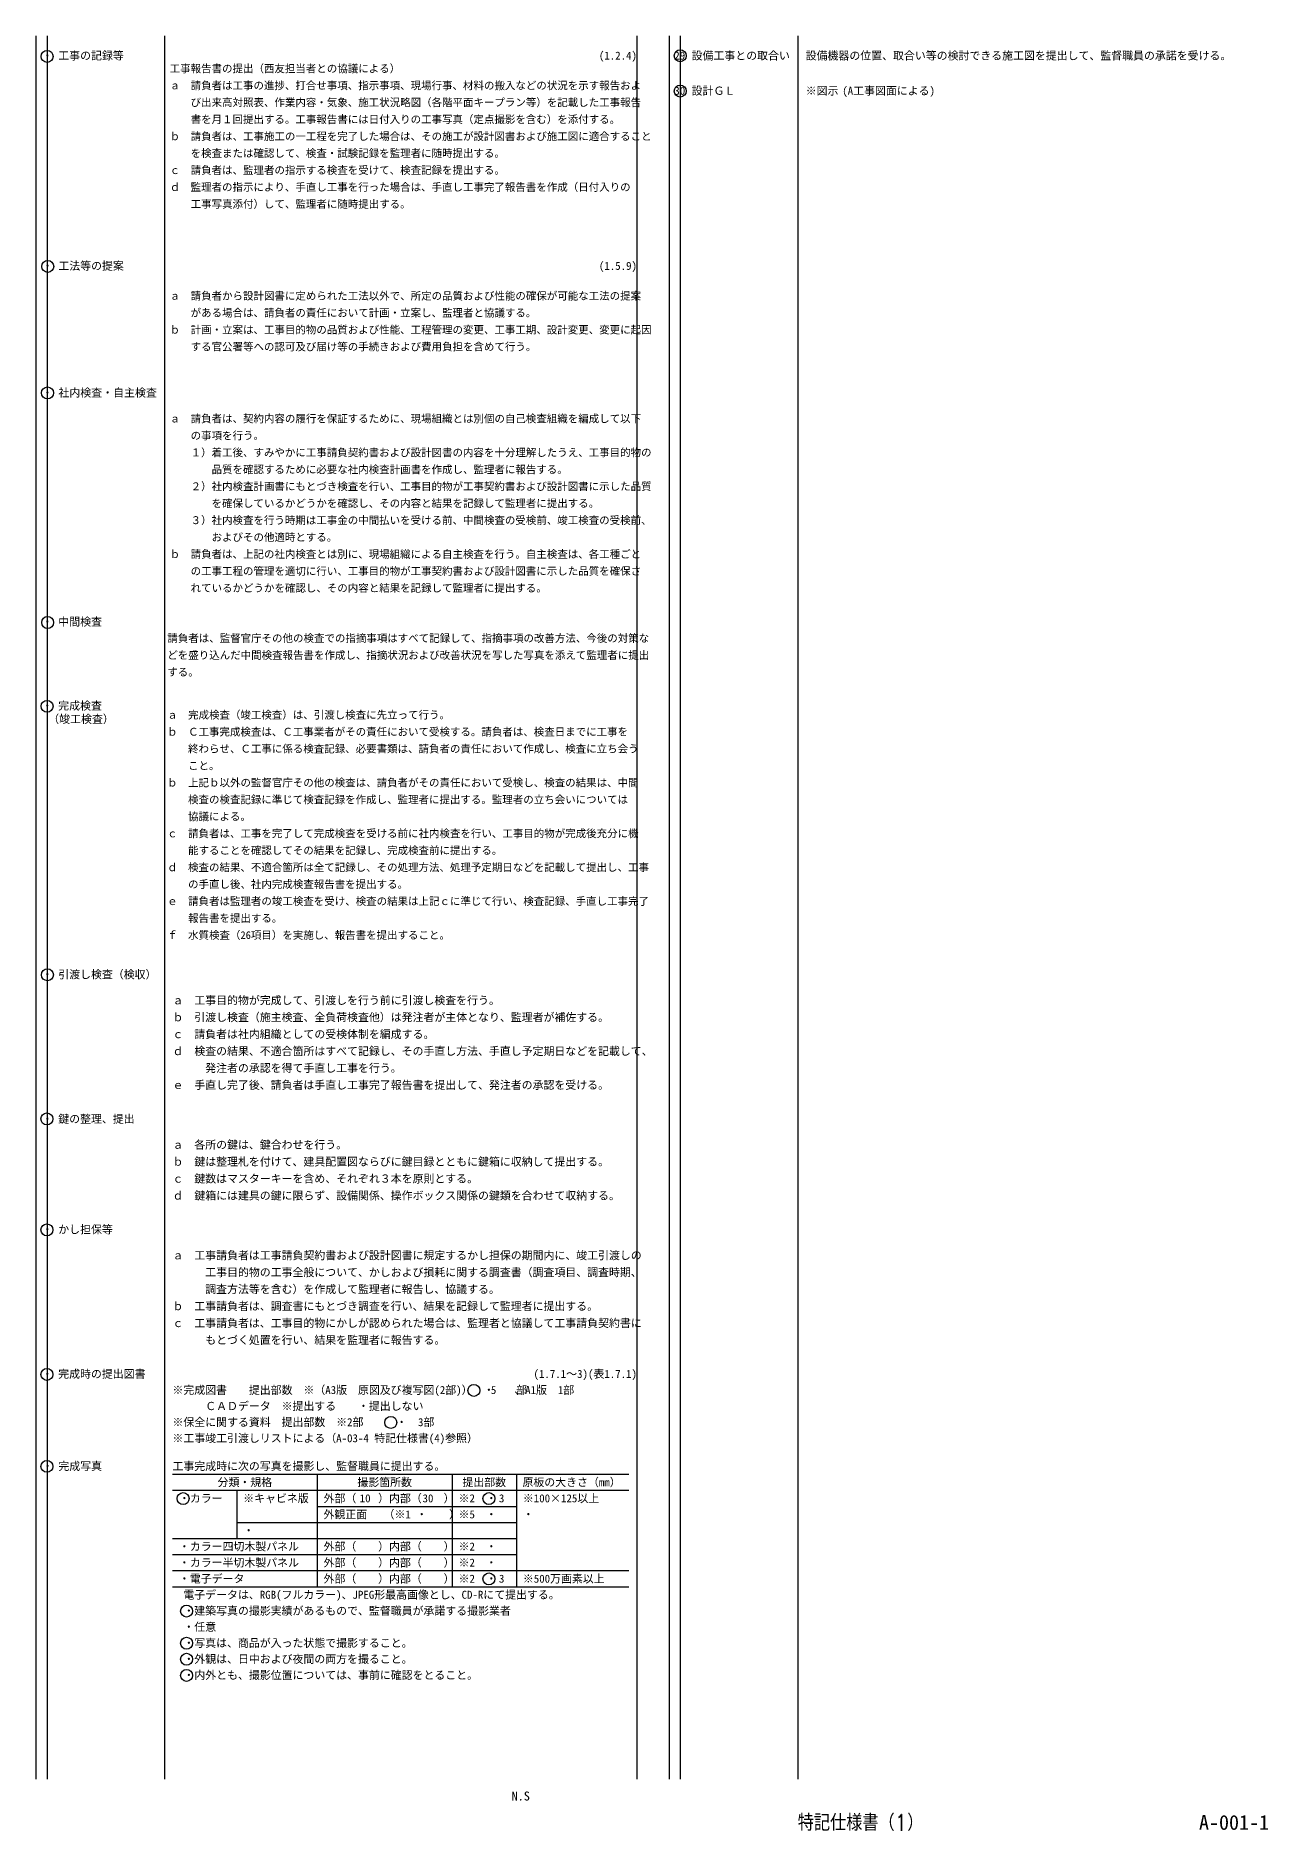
# Model space of a CAD drawing. Header units: millimetres. Extents: x 1 to 4376, y -95 to 584.
# Drawn here: x 431 to 816, y 23 to 584 of the extents above; entities that cross this region are included whole.
import ezdxf
from ezdxf.enums import TextEntityAlignment as Align

# ---------------------------------------------------------------- set-up
doc = ezdxf.new("R2010")
doc.units = ezdxf.units.MM
doc.header["$LTSCALE"] = 0.2
doc.layers.get('Defpoints').update_dxf_attribs({"color": 40})
for name, color, linetype in [('A_タイトル枠', 7, 'Continuous'), ('中枠', 6, 'Continuous'), ('文字', 7, 'Continuous'), ('文字2', 2, 'Continuous'), ('枠内記述', 3, 'Continuous'), ('表', 4, 'Continuous')]:
    doc.layers.add(name, color=color, linetype=linetype)
doc.styles.get("Standard").update_dxf_attribs({"font": 'simplex.shx', "width": 0.8, "height": 700, "bigfont": 'extfont2.shx'})
doc.styles.add('text', font='MS Gothic.ttf')
doc.styles.add('ゴシック', font='MS Gothic.ttf', dxfattribs={"height": 4})
doc.styles.add('ＭＳ ゴシック', font='MS Gothic.ttf')

msp = doc.modelspace()

# ---------------------------------------------------------------- linework, layer by layer
at = {"layer": 'Defpoints', "color": 251}
for p, q in [((434.04, 584.14), (434.04, 39.52)), ((631.92, 584.14), (631.92, 39.52))]:
    msp.add_line(p, q, dxfattribs=at)
at = {"layer": 'Defpoints'}
msp.add_circle((631.88, 566.92), 1.87, dxfattribs=at)
at = {"layer": '中枠'}
for p, q in [((430.54, 584.14), (430.54, 39.52)), ((470.72, 584.14), (470.72, 39.52)), ((618.38, 584.14), (618.38, 39.52)), ((628.42, 584.14), (628.42, 39.52)), ((668.6, 584.14), (668.6, 39.52))]:
    msp.add_line(p, q, dxfattribs=at)
at = {"layer": '文字2'}
for centre in [(434.06, 577.73), (631.88, 577.94), (434.25, 512.14), (434.17, 472.6), (434.22, 400.88), (434.03, 374.69), (434.15, 290.82), (433.98, 245.79), (434, 211.12), (434, 165.97), (567.41, 160.99), (541.45, 150.96), (434, 137.25), (476.55, 127.17), (572.11, 127.17), (572.11, 102.06), (477.65, 92.04), (477.65, 82), (477.65, 76.97), (477.65, 71.95)]:
    msp.add_circle(centre, 1.87, dxfattribs=at)
at = {"layer": '表'}
for p, q in [((473.23, 134.8), (615.87, 134.8)), ((518.44, 134.8), (518.44, 99.64)), ((560.62, 134.8), (560.62, 99.64)), ((580.71, 134.8), (580.71, 99.64)), ((473.23, 129.77), (615.87, 129.77)), ((493.32, 129.77), (493.32, 114.71)), ((518.44, 124.75), (580.71, 124.75)), ((493.68, 119.73), (580.71, 119.73)), ((473.23, 114.71), (580.71, 114.71)), ((473.23, 109.68), (580.71, 109.68)), ((473.23, 104.66), (615.87, 104.66)), ((473.23, 99.64), (615.87, 99.64))]:
    msp.add_line(p, q, dxfattribs=at)

# ---------------------------------------------------------------- texts
at = {"layer": 'A_タイトル枠', "color": 3, "width": 0.9}
msp.add_text('特記仕様書（1）', height=5.1, dxfattribs=at).set_placement((688.25, 25.94), align=Align.MIDDLE_CENTER)
at = {"layer": '文字', "style": 'ＭＳ ゴシック'}
for s, p in [('・ 工事の記録等', (432.43, 577.98)), ('設備工事との取合い', (635.46, 577.98)), ('設備機器の位置、取合い等の検討できる施工図を提出して、監督職員の承諾を受ける。', (671.11, 577.98)), ('設計ＧＬ', (635.46, 566.99)), ('※図示', (671.11, 566.99)), ('(A工事図面による)', (682.53, 566.99)), ('・ 工法等の提案', (432.46, 512.29)), ('・ 完成時の提出図書', (432.41, 166.12)), ('※完成図書\u3000\u3000提出部数\u3000※（A3版\u3000原図及び複写図(2部)）\u3000・\u3000\u3000部', (473.23, 161.1)), ('、A1版\u30001部', (580.02, 161.1)), ('\u3000\u3000\u3000ＣＡＤデータ\u3000※提出する\u3000\u3000・提出しない', (473.23, 156.07)), ('※保全に関する資料\u3000提出部数\u3000※2部\u3000\u3000\u3000・\u30003部', (473.23, 151.05)), ('※工事竣工引渡しリストによる（A-03-4 特記仕様書(4)参照）', (473.23, 146.03)), ('・ 完成写真', (432.47, 137.31)), ('工事完成時に次の写真を撮影し、監督職員に提出する。', (473.23, 137.31)), ('・カラー', (475.24, 127.26)), ('※キャビネ版', (495.33, 127.26)), ('外部（\u3000\u3000）内部（\u3000\u3000）', (520.44, 127.26)), ('外観正面\u3000 （※1 ・ \u3000 ）', (520.44, 122.24)), ('※2\u3000・', (562.63, 127.26)), ('※5\u3000・', (562.63, 122.24)), ('※100×125以上', (582.72, 127.26)), ('・', (582.72, 122.24)), ('・カラー四切木製パネル', (475.24, 112.2)), ('・', (495.33, 117.22)), ('外部（\u3000\u3000）内部（\u3000\u3000）', (520.44, 112.2)), ('※2\u3000・', (562.63, 112.2)), ('・カラー半切木製パネル', (475.24, 107.17)), ('外部（\u3000\u3000）内部（\u3000\u3000）', (520.44, 107.17)), ('※2\u3000・', (562.63, 107.17)), ('・電子データ', (475.24, 102.15)), ('外部（\u3000\u3000）内部（\u3000\u3000）', (520.44, 102.15)), ('※2\u3000・', (562.63, 102.15)), ('※500万画素以上', (582.72, 102.15)), ('\u3000電子データは、RGB(フルカラー)、JPEG形最高画像とし、CD-Rにて提出する。', (473.23, 97.13)), ('\u3000・建築写真の撮影実績があるもので、監督職員が承諾する撮影業者', (473.23, 92.11)), ('\u3000・任意', (473.23, 87.08)), ('\u3000・写真は、商品が入った状態で撮影すること。', (473.23, 82.06)), ('\u3000・外観は、日中および夜間の両方を撮ること。', (473.23, 77.04)), ('\u3000・内外とも、撮影位置については、事前に確認をとること。', (473.23, 72.02))]:
    msp.add_text(s, height=2.5, dxfattribs=at).set_placement(p, align=Align.MIDDLE_LEFT)
for s, p in [('(1.2.4)', (618.38, 577.98)), ('29', (633.45, 577.98)), ('30', (633.45, 566.99)), ('(1.5.9)', (618.38, 512.29)), ('(1.7.1～3)(表1.7.1)', (618.38, 166.12))]:
    msp.add_text(s, height=2.5, dxfattribs=at).set_placement(p, align=Align.MIDDLE_RIGHT)
at = {"layer": '文字', "style": 'text'}
for s, height, p in [('工事報告書の提出（西友担当者との協議による）', 2.4, (472.35, 572.73)), ('ａ\u3000請負者は工事の進捗、打合せ事項、指示事項、現場行事、材料の搬入などの状況を示す報告およ', 2.4, (472.35, 567.44)), ('\u3000\u3000び出来高対照表、作業内容・気象、施工状況略図（各階平面キープラン等）を記載した工事報告', 2.4, (472.35, 562.15)), ('\u3000\u3000書を月１回提出する。工事報告書には日付入りの工事写真（定点撮影を含む）を添付する。', 2.4, (472.35, 556.86)), ('ｂ\u3000請負者は、工事施工の一工程を完了した場合は、その施工が設計図書および施工図に適合すること', 2.4, (472.35, 551.56)), ('\u3000\u3000を検査または確認して、検査・試験記録を監理者に随時提出する。', 2.4, (472.35, 546.27)), ('ｄ\u3000監理者の指示により、手直し工事を行った場合は、手直し工事完了報告書を作成（日付入りの', 2.4, (472.35, 535.69)), ('ｃ\u3000請負者は、監理者の指示する検査を受けて、検査記録を提出する。', 2.4, (472.35, 540.98)), ('\u3000\u3000工事写真添付）して、監理者に随時提出する。', 2.4, (472.35, 530.4)), ('ａ\u3000請負者から設計図書に定められた工法以外で、所定の品質および性能の確保が可能な工法の提案', 2.4, (472.35, 501.71)), ('\u3000\u3000がある場合は、請負者の責任において計画・立案し、監理者と協議する。', 2.4, (472.35, 496.42)), ('ｂ\u3000計画・立案は、工事目的物の品質および性能、工程管理の変更、工事工期、設計変更、変更に起因', 2.4, (472.35, 491.13)), ('\u3000\u3000する官公署等への認可及び届け等の手続きおよび費用負担を含めて行う。', 2.4, (472.35, 485.83)), ('ａ\u3000請負者は、契約内容の履行を保証するために、現場組織とは別個の自己検査組織を編成して以下', 2.4, (472.35, 463.36)), ('\u3000\u3000の事項を行う。', 2.4, (472.35, 458.07)), ('\u3000\u3000１）着工後、すみやかに工事請負契約書および設計図書の内容を十分理解したうえ、工事目的物の', 2.4, (472.35, 452.78)), ('\u3000\u3000\u3000\u3000品質を確認するために必要な社内検査計画書を作成し、監理者に報告する。', 2.4, (472.35, 447.48)), ('\u3000\u3000２）社内検査計画書にもとづき検査を行い、工事目的物が工事契約書および設計図書に示した品質', 2.4, (472.35, 442.19)), ('\u3000\u3000\u3000\u3000を確保しているかどうかを確認し、その内容と結果を記録して監理者に提出する。', 2.4, (472.35, 436.9)), ('\u3000\u3000３）社内検査を行う時期は工事金の中間払いを受ける前、中間検査の受検前、竣工検査の受検前、', 2.4, (472.35, 431.61)), ('\u3000\u3000\u3000\u3000およびその他適時とする。', 2.4, (472.35, 426.31)), ('ｂ\u3000請負者は、上記の社内検査とは別に、現場組織による自主検査を行う。自主検査は、各工種ごと', 2.4, (472.35, 421.02)), ('\u3000\u3000の工事工程の管理を適切に行い、工事目的物が工事契約書および設計図書に示した品質を確保さ', 2.4, (472.35, 415.73)), ('\u3000\u3000れているかどうかを確認し、その内容と結果を記録して監理者に提出する。', 2.4, (472.35, 410.44)), ('請負者は、監督官庁その他の検査での指摘事項はすべて記録して、指摘事項の改善方法、今後の対策な', 2.4, (471.61, 394.76)), ('どを盛り込んだ中間検査報告書を作成し、指摘状況および改善状況を写した写真を添えて監理者に提出', 2.4, (471.61, 389.47)), ('する。', 2.4, (471.61, 384.18)), ('ａ\u3000完成検査（竣工検査）は、引渡し検査に先立って行う。', 2.4, (471.55, 370.81)), ('ｂ\u3000Ｃ工事完成検査は、Ｃ工事業者がその責任において受検する。請負者は、検査日までに工事を', 2.4, (471.55, 365.52)), ('\u3000\u3000終わらせ、Ｃ工事に係る検査記録、必要書類は、請負者の責任において作成し、検査に立ち会う', 2.4, (471.55, 360.23)), ('\u3000\u3000こと。', 2.4, (471.55, 354.93)), ('ｂ\u3000上記ｂ以外の監督官庁その他の検査は、請負者がその責任において受検し、検査の結果は、中間', 2.4, (471.55, 349.64)), ('\u3000\u3000検査の検査記録に準じて検査記録を作成し、監理者に提出する。監理者の立ち会いについては', 2.4, (471.55, 344.35)), ('ｃ\u3000請負者は、工事を完了して完成検査を受ける前に社内検査を行い、工事目的物が完成後充分に機', 2.4, (471.55, 333.76)), ('\u3000\u3000協議による。', 2.4, (471.55, 339.06)), ('\u3000\u3000能することを確認してその結果を記録し、完成検査前に提出する。', 2.4, (471.55, 328.47)), ('ｄ\u3000検査の結果、不適合箇所は全て記録し、その処理方法、処理予定期日などを記載して提出し、工事', 2.4, (471.55, 323.18)), ('\u3000\u3000の手直し後、社内完成検査報告書を提出する。', 2.4, (471.55, 317.89)), ('ｅ\u3000請負者は監理者の竣工検査を受け、検査の結果は上記ｃに準じて行い、検査記録、手直し工事完了', 2.4, (471.55, 312.6)), ('\u3000\u3000報告書を提出する。', 2.4, (471.55, 307.3)), ('ｆ\u3000水質検査（26項目）を実施し、報告書を提出すること。', 2.4, (471.55, 302.01)), ('ａ\u3000工事目的物が完成して、引渡しを行う前に引渡し検査を行う。', 2.5, (473.23, 281.59)), ('ｂ\u3000引渡し検査（施主検査、全負荷検査他）は発注者が主体となり、監理者が補佐する。', 2.5, (473.23, 276.3)), ('ｃ\u3000請負者は社内組織としての受検体制を編成する。', 2.5, (473.23, 271)), ('ｄ\u3000検査の結果、不適合箇所はすべて記録し、その手直し方法、手直し予定期日などを記載して、', 2.5, (473.23, 265.71)), ('ｅ\u3000手直し完了後、請負者は手直し工事完了報告書を提出して、発注者の承認を受ける。', 2.5, (473.23, 255.13)), ('\u3000\u3000\u3000発注者の承認を得て手直し工事を行う。', 2.5, (473.23, 260.42)), ('ａ\u3000各所の鍵は、鍵合わせを行う。', 2.5, (473.23, 236.46)), ('ｂ\u3000鍵は整理札を付けて、建具配置図ならびに鍵目録とともに鍵箱に収納して提出する。', 2.5, (473.23, 231.17)), ('ｃ\u3000鍵数はマスターキーを含め、それぞれ３本を原則とする。', 2.5, (473.23, 225.87)), ('ｄ\u3000鍵箱には建具の鍵に限らず、設備関係、操作ボックス関係の鍵類を合わせて収納する。', 2.5, (473.23, 220.58)), ('ａ\u3000工事請負者は工事請負契約書および設計図書に規定するかし担保の期間内に、竣工引渡しの', 2.5, (473.23, 201.91)), ('\u3000\u3000\u3000工事目的物の工事全般について、かしおよび損耗に関する調査書（調査項目、調査時期、', 2.5, (473.23, 196.62)), ('\u3000\u3000\u3000調査方法等を含む）を作成して監理者に報告し、協議する。', 2.5, (473.23, 191.33)), ('ｂ\u3000工事請負者は、調査書にもとづき調査を行い、結果を記録して監理者に提出する。', 2.5, (473.23, 186.04)), ('ｃ\u3000工事請負者は、工事目的物にかしが認められた場合は、監理者と協議して工事請負契約書に', 2.5, (473.23, 180.74)), ('\u3000\u3000\u3000もとづく処置を行い、結果を監理者に報告する。', 2.5, (473.23, 175.45))]:
    msp.add_text(s, height=height, dxfattribs=at).set_placement(p)
for s, height, p in [('・ 社内検査・自主検査', 2.5074, (432.44, 473.93)), ('・ 中間検査', 2.507, (432.41, 402.36)), ('・ 完成検査', 2.507, (432.38, 376.12)), ('\u3000\u3000（竣工検査）', 2.507, (427.55, 371.97)), ('・ 引渡し検査（検収）', 2.5, (432.42, 292.17)), ('・ 鍵の整理、提出', 2.5, (432.42, 247.04)), ('・ かし担保等', 2.5, (432.42, 212.5))]:
    msp.add_text(s, height=height, dxfattribs=at).set_placement(p, align=Align.TOP_LEFT)
at = {"layer": '文字', "style": 'ＭＳ ゴシック'}
for s, p in [('分類・規格', (495.84, 132.28)), ('撮影箇所数', (539.53, 132.28)), ('提出部数', (570.67, 132.28)), (' 原板の大きさ（mm）', (597.09, 132.28))]:
    msp.add_text(s, height=2.5, dxfattribs=at).set_placement(p, align=Align.MIDDLE_CENTER)
at = {"layer": '文字2', "style": 'ＭＳ ゴシック'}
for s, p in [('5', (572.72, 161.1)), ('10', (531.73, 127.26)), ('30', (551.37, 127.26)), ('3', (575.24, 127.26)), ('3', (575.24, 102.15))]:
    msp.add_text(s, height=2.5, dxfattribs=at).set_placement(p, align=Align.MIDDLE_LEFT)
at = {"layer": '枠内記述', "linetype": 'ByBlock', "lineweight": -2, "style": 'ゴシック'}
msp.add_text('N.S', height=2.8, dxfattribs=at).set_placement((579.2, 32.85))
at = {"layer": '枠内記述', "style": 'ゴシック'}
msp.add_text('A-001-1', height=4.6, dxfattribs=at).set_placement((794, 23.71))

doc.saveas('drawing.dxf')
